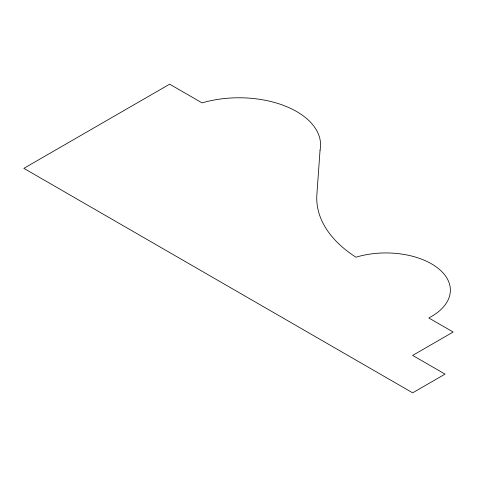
<?xml version="1.0" encoding="UTF-8"?>
<svg xmlns="http://www.w3.org/2000/svg" width="477" height="477" viewBox="0 0 477 477"><rect width="100%" height="100%" fill="white"/><g stroke="black" fill="none" stroke-linecap="round" stroke-linejoin="round"><path stroke-width="0.72" d="M320.043 150.279L316.943 193.662A152.992 88.328 0 0 0 355.949 257.204A64.461 37.218 0 0 1 437.856 268.122A64.461 37.218 0 0 1 431.435 316.507L428.853 317.998L453.15 332.028L412.653 355.413L445.053 374.117L412.653 392.821L23.85 168.351L169.651 84.179L202.051 102.883A81.597 47.11 0 0 1 285.586 106.216A81.597 47.11 0 0 1 320.043 150.279"/></g></svg>
